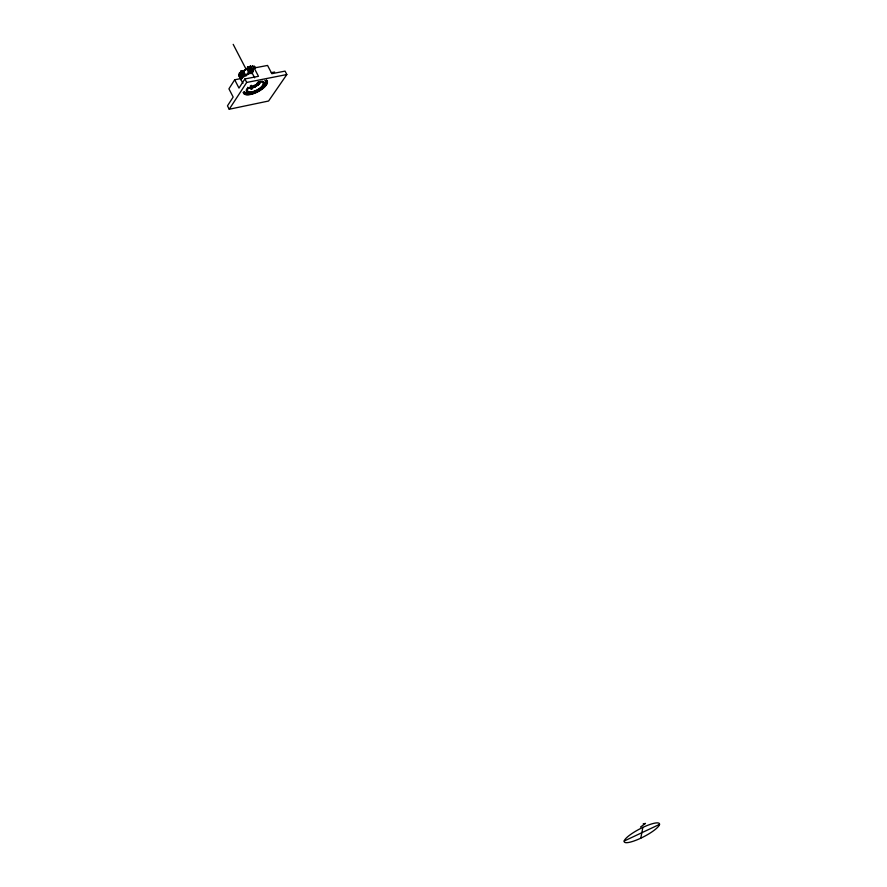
<?xml version="1.0" encoding="UTF-8"?>
<svg xmlns="http://www.w3.org/2000/svg" width="887" height="887" viewBox="0 0 887 887"><rect width="100%" height="100%" fill="white"/><g stroke="black" fill="none" stroke-linecap="round" stroke-linejoin="round"><path stroke-width="1.33" d="M251.01 88.9L251.72 89.033M252.318 87.159L250.411 87.591L255.944 85.407L258.96 83.023L254.303 86.25A8.005 3.226 -27.4 0 1 249.413 87.746A7.684 3.093 -27.4 0 0 259.669 82.181M251.642 73.488L248.061 66.858A9.347 3.858 -27.4 0 0 247.506 67.068L247.318 68.676L249.724 73.266M250.167 72.712L247.872 68.465L248.061 66.858M251.487 88.767L251.642 89.343M640.802 838.182L642.842 827.416M247.795 87.425A6.885 2.772 -27.4 0 0 254.236 87.126A6.885 2.772 -27.4 0 0 260.102 81.959L258.56 84.198L259.969 81.87A7.207 2.894 -27.4 0 1 249.302 87.924M259.991 82.325L260.168 81.77M260.091 81.549L255.988 85.729M260.057 82.391L260.412 81.737L258.804 83.977L259.525 83.09M253.039 70.539L250.655 66.126A9.347 3.858 -27.4 0 0 250.123 66.237L249.003 68.122A6.009 2.484 -27.4 0 0 247.872 68.465M249.524 68.011L250.655 66.126M234.689 79.786L228.924 88.822L233.17 97.049L227.471 105.841L229.223 109.245L268.584 101.018L286.834 74.541L285.049 71.115L271.854 73.688L267.552 65.438L254.148 67.989L251.586 71.936A18.937 7.673 -27.4 0 0 240.488 78.655L234.689 79.786L238.98 88.09L244.89 78.954L258.472 76.304L254.148 67.989M229.223 109.245L246.708 82.447L286.834 74.541M258.804 83.977L259.725 82.801L255.412 86.449L252.041 87.658L257.773 84.709L254.514 86.915L249.58 88.19M256.421 85.307L256.964 84.686A8.005 3.226 -27.4 0 0 259.403 82.535M258.505 83.788L259.625 82.48L255.988 85.717L249.192 88.212M250.522 67.9L252.64 65.926A9.347 3.858 -27.4 0 1 252.895 65.926L254.092 68.133M254.669 86.826L253.926 87.159L257.862 84.72M258.86 83.744C259.281 86.117 244.247 89.72 253.183 87.458M258.904 83.123L257.563 84.298M255.123 86.494L254.114 86.981L259.736 83.278M243.67 76.87L240.887 71.226A9.347 3.858 -27.4 0 1 241.275 70.871L243.481 71.004L245.255 69.718A6.009 2.484 -27.4 0 1 247.318 68.676L249.569 73.067M257.762 84.453L252.64 87.303L249.557 87.924L254.325 86.582M257.141 85.141L258.062 84.453M640.503 827.061L645.47 823.413L643.208 823.846M257.596 84.221L254.114 86.338M244.136 70.472L245.255 69.718M257.019 85.352L257.618 85.019M254.536 86.671L256.143 85.806L249.746 88.146L252.44 87.713M256.143 85.806L253.704 87.048M260.024 81.826A6.885 2.772 -27.4 0 1 254.658 86.76L252.873 87.381M624.237 840.998L659.529 824.389A19.78 4.368 -27.4 0 0 633.695 832.405A19.78 4.368 -27.4 0 0 632.376 841.519A19.78 4.368 -27.4 0 0 659.529 824.389M254.491 86.893L252.906 87.403M251.221 88.046L250.223 88.112M239.922 76.748L241.053 78.976L238.803 74.508A9.347 3.858 -27.4 0 1 238.869 74.198L240.876 73.499M256.288 85.307L250.544 87.647M251.143 88.123C256.653 86.571 248.038 88.534 251.72 87.913M250.733 88.013L252.817 87.591L251.198 88.035M251.764 86.438L250.91 86.538M250.966 87.724L249.502 87.902L252.95 87.159A7.273 2.927 -27.4 0 0 255.988 85.695M251.631 88.877L251.154 88.733M271.278 72.667L274.637 72.024M240.565 75.195L242.306 78.511L239.457 72.945A9.347 3.858 -27.4 0 1 239.701 72.59L241.53 72.279M239.457 72.945L241.297 72.623M249.746 88.146L250.522 88.057M249.413 88.146L250.378 88.146M240.887 71.226L243.105 71.37M248.116 87.913L249.779 88.212M251.076 88.778L251.498 89.387M248.371 87.802L247.551 87.436L248.881 88.123L247.684 87.68M247.661 87.647L248.515 88.068M251.265 68.454L253.105 71.78M248.626 69.297L251.076 73.721M249.99 68.864L251.365 71.415M241.996 73.477L243.759 76.792M255.389 68.332L254.236 66.137A9.347 3.858 -27.4 0 1 254.536 66.248M243.481 71.004L245.777 75.827M251.298 72.49L249.003 68.122L251.187 72.401M252.462 65.926L253.615 68.133M241.275 70.871L243.581 75.284M251.586 71.936L254.658 77.845M233.192 44.35L246.021 69.097M244.89 78.954L246.708 82.447M240.488 78.655L242.927 83.389M239.701 72.59L241.974 77.014M250.123 66.237L252.983 71.803M247.506 67.068L250.334 72.656M238.869 74.198L241.12 78.633M241.087 79.941L238.858 75.495A9.347 3.858 -27.4 0 0 238.958 75.728L240.654 79.109M243.526 72.235L243.958 73.1M244.391 73.965L244.823 74.83M243.637 72.49L244.723 74.719M245.278 74.408L245.788 75.972A6.553 2.683 -27.4 0 1 246.486 75.395M259.181 81.848A7.14 2.883 -27.4 0 1 258.694 82.48M258.084 83.134A7.14 2.883 -27.4 0 1 256.509 84.409M255.6 84.997A7.14 2.883 -27.4 0 1 253.627 86.028M252.618 86.438A7.14 2.883 -27.4 0 1 250.666 87.004M257.463 83.988A7.684 3.093 -27.4 0 1 253.416 86.361M252.329 86.782A7.684 3.093 -27.4 0 1 250.256 87.347M259.425 81.926A7.362 2.971 -27.4 0 1 249.724 87.381M254.081 85.385A7.362 2.971 -27.4 0 1 253.039 85.862M247.573 72.124A5.1 2.096 -27.4 0 1 249.025 71.481M249.746 71.248A5.1 2.096 -27.4 0 1 250.433 71.082M243.77 71.337A5.134 2.118 -27.4 0 1 244.291 70.86M244.89 70.406A5.134 2.118 -27.4 0 1 247.706 68.931M248.438 68.698A5.134 2.118 -27.4 0 1 249.768 68.443M256.132 84.476A7.928 3.193 -27.4 0 1 255.123 85.085M254.081 85.64A7.928 3.193 -27.4 0 1 253.006 86.117M247.262 74.852A6.553 2.683 -27.4 0 1 248.105 74.342M248.981 73.876A6.553 2.683 -27.4 0 1 249.89 73.477M245.721 75.262A6.054 2.484 -27.4 0 1 249.491 72.978M255.567 67.157A9.347 3.858 -27.4 0 1 255.656 67.401M266.41 81.748A12.895 5.167 -27.4 0 1 264.57 85.008M245.788 93.357A12.895 5.167 -27.4 0 1 243.925 92.603M265.834 81.959A12.252 4.901 -27.4 0 1 265.512 82.923M246.231 92.991A12.252 4.901 -27.4 0 1 245.233 92.714M264.814 80.307A12.096 4.834 -27.4 0 1 258.427 90.718A12.096 4.834 -27.4 0 1 244.346 91.827M265.568 80.54A12.096 4.834 -27.4 0 1 265.801 82.824A12.54 5.023 -27.4 0 0 266.111 81.892M265.357 83.81A12.096 4.834 -27.4 0 1 264.67 84.853M246.109 93.213A12.096 4.834 -27.4 0 1 244.169 91.716M266.455 80.451A12.895 5.156 -27.4 0 1 253.837 92.514M252.052 93.113A12.895 5.156 -27.4 0 1 243.592 92.381M262.219 81.194A10.012 4.003 -27.4 0 1 256.942 90.585A10.012 4.003 -27.4 0 1 246.73 89.044M260.612 81.87A8.737 3.493 -27.4 0 1 261.454 86.793A8.737 3.493 -27.4 0 1 250.666 92.004A8.737 3.493 -27.4 0 1 248.626 87.658M250.278 86.061A8.737 3.493 -27.4 0 1 251.309 85.285M257.352 82.369A8.737 3.493 -27.4 0 1 258.527 82.081M260.024 81.449A9.535 3.803 -27.4 0 1 263.195 85.34A9.535 3.803 -27.4 0 1 253.105 91.915L250.644 92.425A9.535 3.803 -27.4 0 1 247.373 88.567M259.359 82.679A7.85 3.16 -27.4 0 1 249.557 87.791M254.658 86.76A6.885 2.772 -27.4 0 1 248.005 87.625M266.555 80.129A13.261 5.3 -27.4 0 1 258.062 91.394A13.261 5.3 -27.4 0 1 243.326 92.525M266.754 81.659A13.261 5.311 -27.4 0 1 264.836 85.008M262.319 87.403A13.261 5.311 -27.4 0 1 259.082 89.654M248.316 93.601A13.261 5.311 -27.4 0 1 243.615 92.78M266.71 80.318A13.316 5.322 -27.4 0 1 257.873 91.782A13.316 5.322 -27.4 0 1 243.337 92.47M246.021 93.157A12.54 5.023 -27.4 0 1 245 92.869M255.822 85.596L255.134 85.817L255.8 85.662"/></g></svg>
